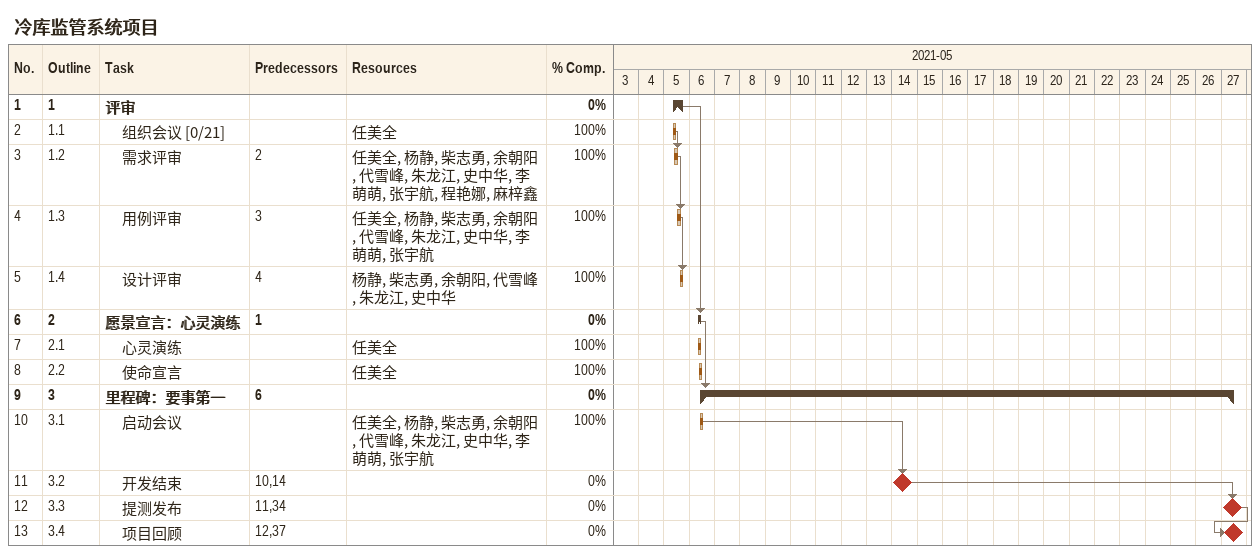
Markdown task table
冷库监管系统项目

| ID | WBS | Task | Start | Finish | Predecessors | Resources | % complete |
|---|---|---|---|---|---|---|---|
| 1 | 1 | **评审** | 2021-05-05 | 2021-05-05 |  |  | 0 |
| 2 | 1.1 | 组织会议 [0/21] | 2021-05-05 | 2021-05-05 |  | 任美全 | 100 |
| 3 | 1.2 | 需求评审 | 2021-05-05 | 2021-05-05 | 2 | 任美全, 杨静, 柴志勇, 余朝阳, 代雪峰, 朱龙江, 史中华, 李萌萌, 张宇航, 程艳娜, 麻梓鑫 | 100 |
| 4 | 1.3 | 用例评审 | 2021-05-05 | 2021-05-05 | 3 | 任美全, 杨静, 柴志勇, 余朝阳, 代雪峰, 朱龙江, 史中华, 李萌萌, 张宇航 | 100 |
| 5 | 1.4 | 设计评审 | 2021-05-05 | 2021-05-05 | 4 | 杨静, 柴志勇, 余朝阳, 代雪峰, 朱龙江, 史中华 | 100 |
| 6 | 2 | **愿景宣言：心灵演练** | 2021-05-06 | 2021-05-06 | 1 |  | 0 |
| 7 | 2.1 | 心灵演练 | 2021-05-06 | 2021-05-06 |  | 任美全 | 100 |
| 8 | 2.2 | 使命宣言 | 2021-05-06 | 2021-05-06 |  | 任美全 | 100 |
| 9 | 3 | **里程碑：要事第一** | 2021-05-06 | 2021-05-27 | 6 |  | 0 |
| 10 | 3.1 | 启动会议 | 2021-05-06 | 2021-05-06 |  | 任美全, 杨静, 柴志勇, 余朝阳, 代雪峰, 朱龙江, 史中华, 李萌萌, 张宇航 | 100 |
| 11 | 3.2 | 开发结束 (milestone) | 2021-05-14 | 2021-05-14 | 10, 14 |  | 0 |
| 12 | 3.3 | 提测发布 (milestone) | 2021-05-27 | 2021-05-27 | 11, 34 |  | 0 |
| 13 | 3.4 | 项目回顾 (milestone) | 2021-05-27 | 2021-05-27 | 12, 37 |  | 0 |
